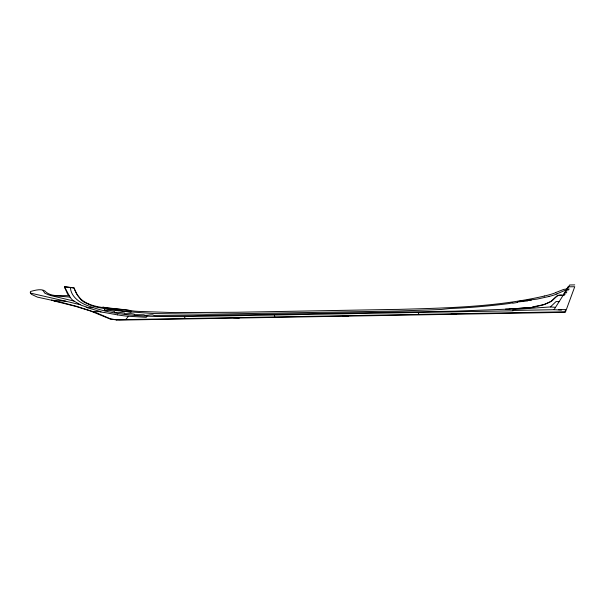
<?xml version="1.0" encoding="UTF-8"?>
<svg xmlns="http://www.w3.org/2000/svg" width="605" height="605" viewBox="0 0 605 605"><rect width="100%" height="100%" fill="white"/><g stroke="black" fill="none" stroke-linecap="round" stroke-linejoin="round"><path stroke-width="0.91" d="M65.151 288.078L64.47 286.762L70.437 287.534A42.562 13.302 0 0 0 70.437 288.192C71.246 296.019 78.015 301.388 84.7 304.451C115.82 317.353 150.584 316.476 183.723 316.627L513.07 310.811L513.01 309.571L550.391 306.939L555.526 307.34L563.149 295.308L564.435 295.157L565.062 294.189L564.026 294.068L564.631 293.054L566.22 292.888L566.855 291.905L565.372 291.95L566.499 290.188L568.314 290.022L569.192 288.956L565.252 289.175A12.312 3.849 0 0 0 563.52 289.485L555.473 292.646M505.546 309.102L509.191 309.095L455.058 311.159L192.912 315.628L154.388 315.613C152.021 313.39 146.002 316.634 143.65 314.781L134.363 314.676L134.265 314.131L131.421 313.677L124.751 313.73L124.615 313.05L122.974 312.861A37.563 11.737 0 0 1 118.988 312.301L114.625 312.407L114.451 311.484L109.165 310.327L104.862 310.69L104.453 308.346L131.005 312.135L130.703 310.592C112.001 306.894 80.601 311.499 74.143 287.844L64.41 286.74L67.639 294.227L69.204 295.83C61.846 294.968 52.673 297.327 46.298 292.328C42.963 287.821 34.939 290.271 30.515 291.504L30.25 292.48L31.422 294.31L37.442 297.138L61.43 302.371L77.175 306.508L96.157 312.672L110.269 318.744L115.063 319.621A16.373 5.12 0 0 0 117.143 319.743L564.919 311.794L565.645 309.594L561.659 309.624L561.448 310.078L554.112 309.7L512.964 310.463M146.939 316.097L146.319 317.33L128.517 316.241L125.674 319.614M554.112 309.7L555.526 307.34M567.18 288.978L569.668 284.978L574.727 284.894M550.391 306.939L556.063 301.562L559.02 301.668M104.725 308.497L106.336 307.839L102.721 307.189L134.817 311.159A60.538 18.914 0 0 0 139.43 311.431L171.586 312.52A110.927 34.659 0 0 0 175.495 312.588L237.205 312.256L394.513 309.42A128.691 40.217 0 0 0 398.324 309.397C447.201 307.983 496.599 307.015 544.326 296.064M556.751 293.939L564.624 290.551A12.024 3.759 0 0 1 566.499 290.188M92.867 311.522L100.982 311.696L86.16 307.393L92.792 307.779M116.387 319.962L117.143 319.743M548.939 296.503L536.998 299.12L518.81 301.313M558.544 309.722L561.659 309.624M563.149 295.308L557.681 295.406L551.745 301.033L543.948 304.625L532.256 306.969L532.339 307.431L523.227 307.9C519.392 308.474 513.872 308.626 509.183 309.049L532.362 307.544L537.27 306.259A36.043 11.261 0 0 0 548.183 302.863C553.832 301.078 556.214 293.054 563.058 295.338L567.982 286.838L574.75 286.725L565.335 312.339L119.435 320.105L110.639 319.236L90.387 310.94L75.633 306.364L54.004 300.942L55.327 300.935M87.022 307.181L81.229 305.253L74.15 301.146A35.408 11.064 0 0 1 71.382 298.87L70.044 297.138L49.693 295.255L44.914 293.274L42.963 290.445M233.401 317.716L239.315 318.079M342.498 315.712L348.45 316.143M80.057 304.67L65.779 301.222L51.463 300.201L55.358 301.01M451.269 313.821L456.518 314.245M70.437 287.534L73.923 288.018L77.402 294.983L81.652 300.42L84.239 302.243L89.517 304.61M117.635 314.895L106.609 312.891A52.522 16.411 0 0 0 100.377 311.961M30.681 293.138L65.779 301.222M50.828 295.58L73.992 301.056M70.044 297.138L65.204 288.184M184.359 316.619L185.296 318.601M418.388 312.551L418.781 314.381M274.383 314.993L274.761 316.967M531.084 300.662L531.001 300.209L527.636 300.458L527.726 300.912L517.411 302.008L517.487 302.417A48.566 15.178 0 0 1 512.821 303.211L512.745 302.81L508.185 303.665C488.371 306.122 469.669 307.756 449.855 308.535L440.47 309.541L397.409 311.03L206.532 314.245L154.003 313.571L124.32 311.446L104.514 308.807M128.472 316.286A44.097 13.779 0 0 1 117.672 314.872M104.703 308.512A30.507 9.536 0 0 1 89.449 304.625M555.67 292.691A54.579 17.053 0 0 1 544.243 296.026M556.895 293.977A42.963 13.423 0 0 1 548.879 296.48"/></g></svg>
